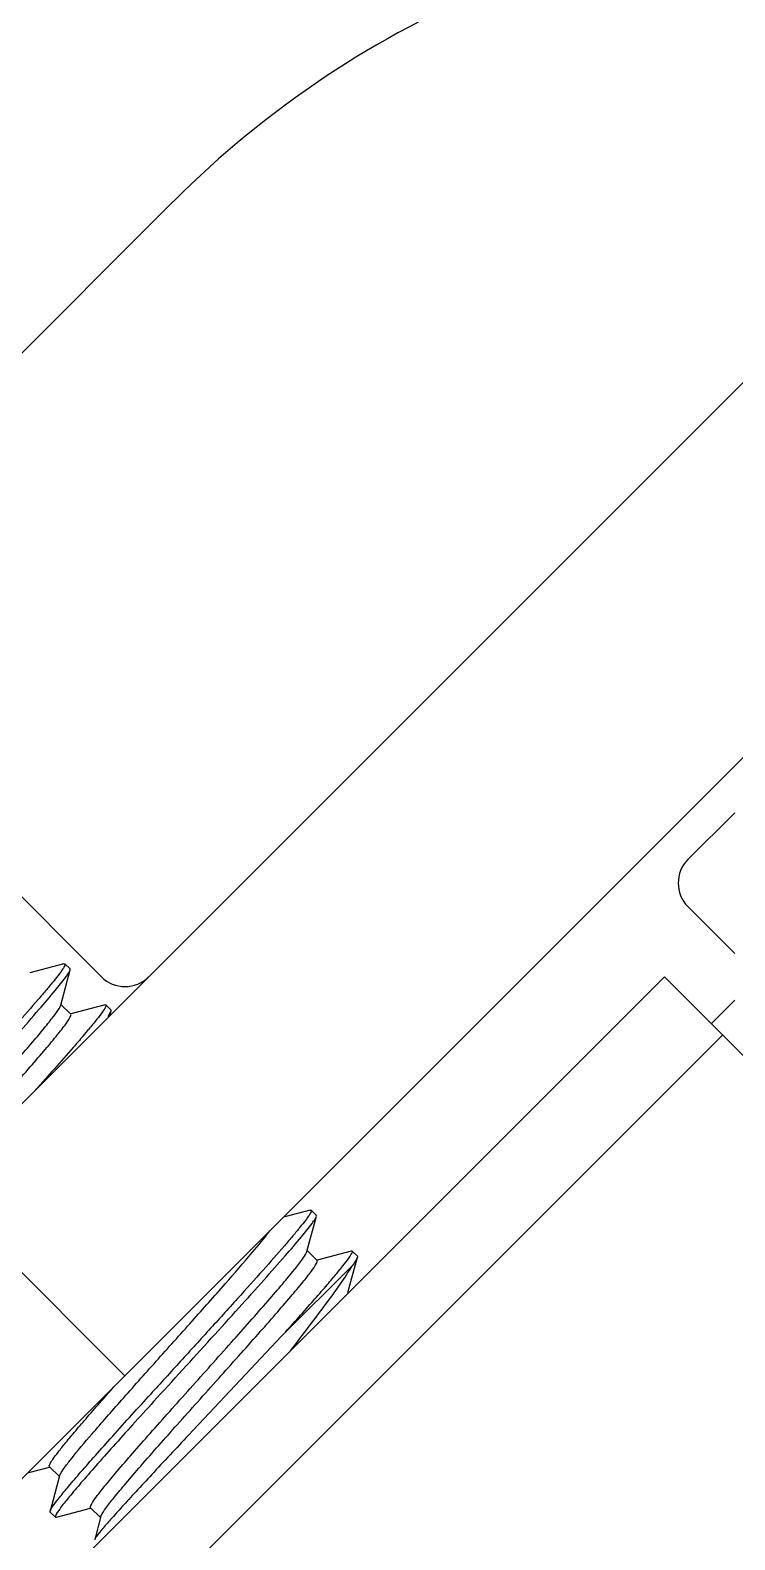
# Model space of a CAD drawing. Extents: x 1247970 to 1725648, y 860327 to 1277876.
# Drawn here: x 1336722.9 to 1336875.6, y 1202907.2 to 1203234.3 of the extents above; entities that cross this region are included whole.
import ezdxf

# ---------------------------------------------------------------- set-up
doc = ezdxf.new("R2010")
doc.units = 0
doc.header["$LTSCALE"] = 1000
doc.header["$MEASUREMENT"] = 0
doc.layers.get('0').update_dxf_attribs({"color": 254})
doc.layers.add('TK', color=4, linetype='Continuous')

# ---------------------------------------------------------------- blocks, each defined once
blk = doc.blocks.new('A$C63786A89')
at = {"linetype": 'Continuous'}
for p, q in [((3609.51, 10263.45), (3898.13, 10552.06)), ((3736.96, 10553.53), (3670.52, 10487.09)), ((3650.17, 10222.79), (3904.33, 10476.95)), ((3670.52, 10436.26), (3721.34, 10385.44)), ((3858.57, 10421.02), (3848.4, 10410.85)), ((3848.4, 10400.69), (3858.57, 10390.52)), ((3713.19, 10388.28), (3705.77, 10386.3)), ((3712.48, 10379.3), (3714.53, 10386.94)), ((3713.19, 10388.28), (3713.41, 10388.26)), ((3714.52, 10387.16), (3713.41, 10388.26)), ((2387.06, 8929.18), (3843.31, 10385.43)), ((3843.31, 10385.43), (3990.88, 10237.85)), ((3858.57, 10380.36), (3853.47, 10375.26)), ((3714.68, 10377.33), (3712.53, 10379.48)), ((3722.09, 10379.39), (3714.66, 10377.41)), ((3722.09, 10379.39), (3722.3, 10379.37)), ((3723.41, 10378.26), (3722.3, 10379.37)), ((3722.77, 10376.89), (3723.42, 10378.05)), ((3723.17, 10377.1), (3723.42, 10378.05)), ((3723.42, 10378.05), (3723.41, 10378.26)), ((2399.66, 8916.58), (3855.9, 10372.83)), ((3726.41, 10299.02), (3685.75, 10339.68)), ((3766.56, 10334.91), (3760.75, 10333.37)), ((3766.56, 10334.91), (3766.77, 10334.9)), ((3767.88, 10333.79), (3766.77, 10334.9)), ((3765.84, 10325.93), (3767.9, 10333.58)), ((3767.9, 10333.58), (3767.88, 10333.79)), ((3765.75, 10325.68), (3765.84, 10325.93)), ((3768.05, 10323.96), (3765.89, 10326.12)), ((3775.45, 10326.02), (3768.03, 10324.04)), ((3774.74, 10317.04), (3776.79, 10324.68)), ((3775.67, 10326), (3775.45, 10326.02)), ((3776.78, 10324.89), (3775.67, 10326)), ((3776.78, 10324.89), (3776.79, 10324.68)), ((3760.36, 10307.56), (3775.65, 10322.85)), ((3760.36, 10307.56), (3740.2, 10286.14)), ((3705.9, 10278.1), (3710.07, 10279.22)), ((3710.05, 10279.3), (3712.2, 10277.15)), ((3705.34, 10277.95), (3705.9, 10278.1)), ((3712.25, 10277.33), (3710.21, 10269.67)), ((3710.23, 10269.46), (3710.21, 10269.67)), ((3711.34, 10268.35), (3710.23, 10269.46)), ((3711.55, 10268.34), (3718.96, 10270.33)), ((3718.94, 10270.41), (3721.1, 10268.25)), ((3711.34, 10268.35), (3711.55, 10268.34)), ((3721.1, 10268.25), (3719.85, 10263.55)), ((3721.15, 10268.43), (3721.1, 10268.25)), ((3719.85, 10263.55), (3719.89, 10263.45))]:
    blk.add_line(p, q, dxfattribs=at)
for centre, radius, start, end in [((3889.44, 10401.06), 215.63, 90.0086, 135), ((3853.49, 10405.77), 7.19, 135, 225), ((3726.42, 10390.52), 7.19, 225, 315), ((3570.66, 10497.97), 192.94, 319.4796, 320.0674)]:
    blk.add_arc(centre, radius, start, end, dxfattribs=at)
for points, knots in [([(3713.41, 10388.26), (3713.49, 10388.18), (3713.29, 10387.69), (3712.88, 10387.04), (3712.04, 10385.88), (3710.87, 10384.42), (3709.35, 10382.57), (3706.7, 10379.48), (3702.7, 10374.94), (3697.23, 10368.85), (3691.12, 10362.11), (3684.68, 10355.05), (3680.33, 10350.27), (3678.16, 10347.88)], [0, 0, 0, 0, 0.006659, 0.022614, 0.048389, 0.08378, 0.128381, 0.181643, 0.311354, 0.466343, 0.638718, 0.819677, 1, 1, 1, 1]), ([(3679.27, 10346.77), (3683.43, 10351.35), (3689.6, 10358.11), (3697.57, 10366.89), (3702.92, 10372.84), (3707.46, 10377.96), (3710.94, 10382.03), (3713.12, 10384.69), (3714.16, 10386.2), (3714.47, 10386.73), (3714.53, 10386.94)], [0, 0, 0, 0, 0.346729, 0.513449, 0.665271, 0.795127, 0.896991, 0.966206, 0.987594, 1, 1, 1, 1]), ([(3714.53, 10386.94), (3714.54, 10386.98), (3714.56, 10387.06), (3714.54, 10387.13), (3714.51, 10387.16)], [0, 0, 0, 0, 0.601161, 1, 1, 1, 1]), ([(3665.58, 10323.77), (3665.52, 10323.83), (3665.56, 10324.12), (3665.93, 10324.83), (3666.96, 10326.3), (3668.74, 10328.56), (3671.26, 10331.57), (3674.38, 10335.2), (3678.03, 10339.35), (3682.06, 10343.88), (3687.78, 10350.28), (3694.81, 10358.12), (3702.4, 10366.68), (3707.72, 10372.81), (3710.73, 10376.58), (3711.77, 10377.99), (3712.13, 10378.59)], [0, 0, 0, 0, 0.003284, 0.010034, 0.035314, 0.075996, 0.130857, 0.198124, 0.275593, 0.360713, 0.450674, 0.633169, 0.799165, 0.926943, 0.97106, 1, 1, 1, 1]), ([(3667.83, 10321.95), (3668.03, 10322.44), (3668.87, 10323.63), (3670.52, 10325.8), (3672.97, 10328.75), (3677.46, 10333.98), (3684.16, 10341.54), (3691.32, 10349.53), (3697.25, 10356.15), (3701.47, 10360.89), (3705.31, 10365.26), (3708.62, 10369.08), (3711.29, 10372.27), (3713.2, 10374.65), (3714.29, 10376.22), (3714.69, 10376.96), (3714.74, 10377.27), (3714.68, 10377.33)], [0, 0, 0, 0, 0.021536, 0.05954, 0.112858, 0.179669, 0.34404, 0.529776, 0.622575, 0.71096, 0.791822, 0.86232, 0.919992, 0.962847, 0.989497, 0.996594, 1, 1, 1, 1]), ([(3712.13, 10378.59), (3712.18, 10378.66), (3712.31, 10378.89), (3712.43, 10379.13), (3712.48, 10379.3)], [0, 0, 0, 0, 0.3172, 1, 1, 1, 1]), ([(3722.3, 10379.37), (3722.42, 10379.26), (3722.03, 10378.57), (3721.46, 10377.68), (3720.17, 10376.02), (3719.19, 10374.82), (3718.6, 10374.12)], [0, 0, 0, 0, 0.075429, 0.266547, 0.576308, 1, 1, 1, 1]), ([(3717.33, 10372.61), (3716.62, 10371.78), (3713.21, 10367.85), (3709.74, 10363.98), (3707, 10360.93)], [0, 0, 0, 0, 0.210449, 1, 1, 1, 1]), ([(3766.77, 10334.9), (3766.86, 10334.81), (3766.65, 10334.33), (3766.25, 10333.68), (3765.4, 10332.51), (3764.24, 10331.05), (3762.71, 10329.21), (3760.07, 10326.11), (3756.07, 10321.57), (3750.6, 10315.49), (3744.49, 10308.75), (3738.05, 10301.69), (3733.69, 10296.91), (3731.52, 10294.52)], [0, 0, 0, 0, 0.006649, 0.022591, 0.048358, 0.083741, 0.128337, 0.181595, 0.311308, 0.466307, 0.638694, 0.819662, 1, 1, 1, 1]), ([(3732.63, 10293.41), (3736.79, 10297.98), (3742.97, 10304.74), (3750.94, 10313.53), (3756.29, 10319.47), (3760.82, 10324.59), (3764.31, 10328.66), (3766.49, 10331.33), (3767.53, 10332.83), (3767.84, 10333.36), (3767.9, 10333.58)], [0, 0, 0, 0, 0.346737, 0.513458, 0.665279, 0.795135, 0.896996, 0.966208, 0.987595, 1, 1, 1, 1]), ([(3712.41, 10277.71), (3712.64, 10278.16), (3713.39, 10279.23), (3715.64, 10282.16), (3719.81, 10287.06), (3726, 10294.11), (3733.26, 10302.23), (3740.78, 10310.62), (3747.75, 10318.45), (3753.41, 10324.96), (3756.62, 10328.81), (3757.83, 10330.44)], [0, 0, 0, 0, 0.021715, 0.056046, 0.159054, 0.298709, 0.460676, 0.628278, 0.784245, 0.912528, 1, 1, 1, 1]), ([(3718.94, 10270.41), (3718.88, 10270.46), (3718.93, 10270.77), (3719.33, 10271.51), (3720.41, 10273.05), (3722.29, 10275.41), (3724.92, 10278.56), (3728.19, 10282.34), (3731.99, 10286.66), (3736.17, 10291.36), (3742.06, 10297.93), (3749.19, 10305.9), (3755.89, 10313.45), (3760.41, 10318.7), (3762.91, 10321.7), (3764.63, 10323.93), (3765.51, 10325.18), (3765.75, 10325.68)], [0, 0, 0, 0, 0.003378, 0.010399, 0.036746, 0.079121, 0.136173, 0.20596, 0.286076, 0.373744, 0.465922, 0.650957, 0.8157, 0.883185, 0.937518, 0.97686, 1, 1, 1, 1]), ([(3760.36, 10307.56), (3762.56, 10310), (3765.66, 10313.46), (3769.49, 10317.84), (3771.76, 10320.49), (3773.49, 10322.6), (3774.81, 10324.28), (3775.39, 10325.19), (3775.78, 10325.89), (3775.67, 10326)], [0, 0, 0, 0, 0.408851, 0.580451, 0.725719, 0.841897, 0.926873, 0.979322, 1, 1, 1, 1]), ([(3776.79, 10324.68), (3776.72, 10324.43), (3776.33, 10323.81), (3775.92, 10323.22), (3775.65, 10322.85)], [0, 0, 0, 0, 0.359868, 1, 1, 1, 1]), ([(3721.29, 10268.78), (3721.56, 10269.31), (3722.47, 10270.6), (3724.26, 10272.89), (3726.8, 10275.92), (3731.34, 10281.2), (3738.04, 10288.74), (3745.15, 10296.68), (3751, 10303.22), (3755.14, 10307.88), (3758.9, 10312.15), (3762.14, 10315.9), (3764.75, 10319.01), (3766.61, 10321.35), (3767.67, 10322.87), (3768.06, 10323.61), (3768.11, 10323.91), (3768.05, 10323.96)], [0, 0, 0, 0, 0.024547, 0.065055, 0.120269, 0.188338, 0.353398, 0.537818, 0.629455, 0.716499, 0.795966, 0.865134, 0.921648, 0.963607, 0.989691, 0.996644, 1, 1, 1, 1]), ([(3762.26, 10304.38), (3765.01, 10307.93), (3769.62, 10313.97), (3774.06, 10320.16), (3775.65, 10322.85)], [0, 0, 0, 0, 0.590071, 1, 1, 1, 1]), ([(3710.05, 10279.3), (3709.93, 10279.42), (3710.27, 10280.11), (3710.84, 10281.01), (3712.07, 10282.65), (3713.72, 10284.69), (3715.86, 10287.25), (3719.45, 10291.42), (3722.36, 10294.72), (3724.41, 10297.03)], [0, 0, 0, 0, 0.021696, 0.075099, 0.161157, 0.278355, 0.42426, 0.595735, 1, 1, 1, 1]), ([(3710.21, 10269.67), (3710.31, 10270.03), (3710.94, 10270.93), (3712.16, 10272.6), (3714.11, 10274.94), (3716.65, 10277.92), (3719.76, 10281.46), (3724.77, 10287.07), (3728.75, 10291.47), (3731.52, 10294.52)], [0, 0, 0, 0, 0.033702, 0.097825, 0.191267, 0.311883, 0.456804, 0.622528, 1, 1, 1, 1]), ([(3732.63, 10293.41), (3731.11, 10291.73), (3728.18, 10288.5), (3723.99, 10283.85), (3720.25, 10279.65), (3717.08, 10276.02), (3714.54, 10273.03), (3712.75, 10270.82), (3711.72, 10269.37), (3711.34, 10268.69), (3711.29, 10268.41), (3711.34, 10268.35)], [0, 0, 0, 0, 0.205737, 0.397219, 0.56917, 0.716907, 0.836398, 0.924444, 0.978847, 0.993243, 1, 1, 1, 1]), ([(3740.2, 10286.14), (3737.53, 10283.3), (3733.7, 10279.21), (3728.89, 10274.02), (3725.92, 10270.78), (3723.5, 10268.07), (3721.64, 10265.99), (3720.53, 10264.56), (3719.92, 10263.83), (3719.85, 10263.55)], [0, 0, 0, 0, 0.384439, 0.552148, 0.69798, 0.818322, 0.910163, 0.971177, 1, 1, 1, 1])]:
    blk.add_open_spline(points, degree=3, knots=knots, dxfattribs=at)
for points in [[(3712.25, 10277.33), (3712.29, 10277.46), (3712.35, 10277.59), (3712.41, 10277.71)], [(3721.15, 10268.43), (3721.18, 10268.56), (3721.23, 10268.67), (3721.29, 10268.78)]]:
    blk.add_open_spline(points, degree=3, dxfattribs=at)

msp = doc.modelspace()

# ---------------------------------------------------------------- block references
at = {"layer": 'TK'}
msp.add_blockref('A$C63786A89', (1333017.03, 1192643.73, -355), dxfattribs=at)

doc.saveas('drawing.dxf')
